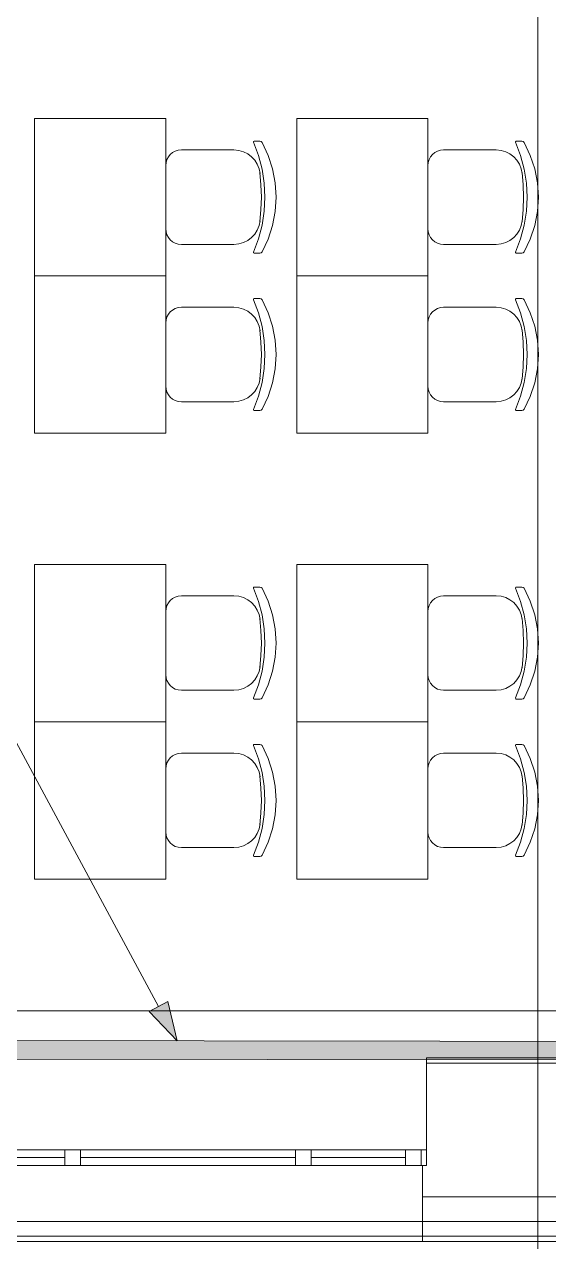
# Model space of a CAD drawing. Header units: millimetres. Extents: x 0 to 1189, y 0 to 841.
# Drawn here: x 668.58 to 688.58, y 305.1 to 351.51 of the extents above; entities that cross this region are included whole.
import ezdxf

# ---------------------------------------------------------------- set-up
doc = ezdxf.new("R2010")
doc.units = ezdxf.units.MM

msp = doc.modelspace()

# ---------------------------------------------------------------- hatches: boundary and pattern name
at = {"true_color": 0x0077b0}
h = msp.add_hatch(color=144, dxfattribs=at)
h.dxf.hatch_style = 2
h.paths.add_polyline_path([(674.40403, 312.752249), (673.344029, 313.87725), (674.04803, 314.256251)])
at = {"true_color": 0xf1d696}
h = msp.add_hatch(color=41, dxfattribs=at)
h.dxf.hatch_style = 2
h.paths.add_polyline_path([(711.419087, 312.705248), (711.419087, 312.005247), (666.419018, 312.063247), (666.419018, 312.763249)])

# ---------------------------------------------------------------- linework, layer by layer
at = {"color": 7, "lineweight": 0}
for points in [[(688.173051, 234.186128), (688.173051, 486.529514)], [(712.109088, 313.90425), (665.719017, 313.90425)], [(711.419087, 312.705248), (666.419018, 312.763249)], [(666.419018, 312.063247), (712.119088, 312.004247)], [(693.91906, 312.104248), (683.919045, 312.104248)], [(683.919045, 312.104248), (683.919045, 311.904247)], [(683.919045, 311.904247), (683.919045, 308.604242)], [(693.91906, 311.904247), (683.919045, 311.904247)], [(666.519018, 308.604242), (670.119024, 308.604242)], [(670.119024, 308.304242), (666.519018, 308.304242)], [(670.119024, 308.004241), (670.119024, 308.604242)], [(670.119024, 308.604242), (670.719025, 308.604242)], [(670.719025, 308.604242), (670.119024, 308.604242)], [(670.719025, 308.604242), (670.719025, 308.004241)], [(670.719025, 308.604242), (678.919037, 308.604242)], [(678.919037, 308.304242), (670.719025, 308.304242)], [(678.919037, 308.004241), (678.919037, 308.604242)], [(678.919037, 308.604242), (679.519038, 308.604242)], [(679.519038, 308.604242), (678.919037, 308.604242)], [(679.519038, 308.604242), (679.519038, 308.004241)], [(679.519038, 308.604242), (683.119044, 308.604242)], [(683.119044, 308.304242), (679.519038, 308.304242)], [(683.119044, 308.004241), (683.119044, 308.604242)], [(683.119044, 308.604242), (683.919045, 308.604242)], [(683.919045, 308.604242), (683.119044, 308.604242)], [(683.719045, 308.604242), (683.719045, 308.004241)], [(683.919045, 308.604242), (683.919045, 308.004241)], [(683.919045, 308.004241), (683.919045, 308.604242)], [(670.119024, 308.004241), (666.519018, 308.004241)], [(670.719025, 308.004241), (670.119024, 308.004241)], [(670.119024, 308.004241), (670.719025, 308.004241)], [(678.919037, 308.004241), (670.719025, 308.004241)], [(679.519038, 308.004241), (678.919037, 308.004241)], [(678.919037, 308.004241), (679.519038, 308.004241)], [(683.119044, 308.004241), (679.519038, 308.004241)], [(683.919045, 308.004241), (683.119044, 308.004241)], [(683.119044, 308.004241), (683.919045, 308.004241)], [(683.769045, 308.004241), (683.769045, 306.804239)], [(683.769045, 306.804239), (683.769045, 305.104237)], [(694.319061, 306.804239), (683.769045, 306.804239)], [(202.529309, 305.871238), (730.632116, 305.871238)], [(665.859017, 305.104237), (683.769045, 305.104237)], [(683.769045, 305.104237), (665.859017, 305.104237)], [(683.769045, 305.304237), (665.869017, 305.304237)], [(694.319061, 305.304237), (683.769045, 305.304237)], [(683.769045, 305.104237), (694.319061, 305.104237)]]:
    msp.add_lwpolyline(points, dxfattribs=at)
at = {"color": 253, "lineweight": 0, "true_color": 0x999999}
for points in [[(668.973022, 341.924293), (668.973022, 347.924302)], [(668.973022, 347.924302), (673.97303, 347.924302)], [(673.97303, 347.924302), (673.97303, 341.924293)], [(678.973037, 341.924293), (678.973037, 347.924302)], [(678.973037, 347.924302), (683.973045, 347.924302)], [(683.973045, 347.924302), (683.973045, 341.924293)], [(673.97303, 346.124299), (673.985194, 346.245401), (674.020092, 346.358112), (674.075335, 346.460042), (674.14853, 346.5488), (674.237288, 346.621996), (674.339218, 346.677238), (674.451929, 346.712136), (674.573031, 346.7243)], [(673.97303, 346.124299), (673.985194, 346.245401), (674.020092, 346.358112), (674.075335, 346.460042), (674.14853, 346.5488), (674.237288, 346.621996), (674.339218, 346.677238), (674.451929, 346.712136), (674.573031, 346.7243)], [(674.573031, 346.7243), (676.576034, 346.7243)], [(674.573031, 346.7243), (676.576034, 346.7243)], [(676.576034, 346.7243), (676.763942, 346.706587), (676.940612, 346.655535), (677.102587, 346.574271), (677.24641, 346.465925), (677.368623, 346.333626), (677.465769, 346.180503), (677.534393, 346.009684), (677.571035, 345.824299)], [(676.576034, 346.7243), (676.763942, 346.706587), (676.940612, 346.655535), (677.102587, 346.574271), (677.24641, 346.465925), (677.368623, 346.333626), (677.465769, 346.180503), (677.534393, 346.009684), (677.571035, 345.824299)], [(677.319035, 347.016301), (677.316035, 347.029301), (677.32466, 347.050676), (677.346035, 347.059301)], [(677.319035, 347.016301), (677.316035, 347.029301), (677.32466, 347.050676), (677.346035, 347.059301)], [(677.319035, 347.016301), (677.509551, 346.512659), (677.64691, 345.993174), (677.730082, 345.462252), (677.758035, 344.924298), (677.730082, 344.386484), (677.64691, 343.855796), (677.509551, 343.336358), (677.319035, 342.832294)], [(677.319035, 347.016301), (677.509551, 346.512659), (677.64691, 345.993174), (677.730082, 345.462252), (677.758035, 344.924298), (677.730082, 344.386484), (677.64691, 343.855796), (677.509551, 343.336358), (677.319035, 342.832294)], [(677.563035, 347.059301), (677.346035, 347.059301)], [(677.563035, 347.059301), (677.346035, 347.059301)], [(677.563035, 347.059301), (677.611035, 347.046676), (677.647035, 347.012301)], [(677.563035, 347.059301), (677.611035, 347.046676), (677.647035, 347.012301)], [(677.647035, 347.012301), (677.881333, 346.519269), (678.050661, 346.002799), (678.153427, 345.46908), (678.188036, 344.924298), (678.153427, 344.379937), (678.050661, 343.846171), (677.881333, 343.329467), (677.647035, 342.836294)], [(677.647035, 347.012301), (677.881333, 346.519269), (678.050661, 346.002799), (678.153427, 345.46908), (678.188036, 344.924298), (678.153427, 344.379937), (678.050661, 343.846171), (677.881333, 343.329467), (677.647035, 342.836294)], [(683.973045, 346.124299), (683.985209, 346.245401), (684.020108, 346.358112), (684.07535, 346.460042), (684.148545, 346.5488), (684.237303, 346.621996), (684.339233, 346.677238), (684.451944, 346.712136), (684.573046, 346.7243)], [(683.973045, 346.124299), (683.985209, 346.245401), (684.020108, 346.358112), (684.07535, 346.460042), (684.148545, 346.5488), (684.237303, 346.621996), (684.339233, 346.677238), (684.451944, 346.712136), (684.573046, 346.7243)], [(684.573046, 346.7243), (686.576049, 346.7243)], [(684.573046, 346.7243), (686.576049, 346.7243)], [(686.576049, 346.7243), (686.763957, 346.706587), (686.940628, 346.655535), (687.102602, 346.574271), (687.246425, 346.465925), (687.368638, 346.333626), (687.465785, 346.180503), (687.534408, 346.009684), (687.57105, 345.824299)], [(686.576049, 346.7243), (686.763957, 346.706587), (686.940628, 346.655535), (687.102602, 346.574271), (687.246425, 346.465925), (687.368638, 346.333626), (687.465785, 346.180503), (687.534408, 346.009684), (687.57105, 345.824299)], [(687.31905, 347.016301), (687.31605, 347.029301), (687.324675, 347.050676), (687.34605, 347.059301)], [(687.31905, 347.016301), (687.31605, 347.029301), (687.324675, 347.050676), (687.34605, 347.059301)], [(687.31905, 347.016301), (687.509566, 346.512659), (687.646926, 345.993174), (687.730098, 345.462252), (687.758051, 344.924298), (687.730098, 344.386484), (687.646926, 343.855796), (687.509566, 343.336358), (687.31905, 342.832294)], [(687.31905, 347.016301), (687.509566, 346.512659), (687.646926, 345.993174), (687.730098, 345.462252), (687.758051, 344.924298), (687.730098, 344.386484), (687.646926, 343.855796), (687.509566, 343.336358), (687.31905, 342.832294)], [(687.56305, 347.059301), (687.34605, 347.059301)], [(687.56305, 347.059301), (687.34605, 347.059301)], [(687.56305, 347.059301), (687.611051, 347.046676), (687.647051, 347.012301)], [(687.56305, 347.059301), (687.611051, 347.046676), (687.647051, 347.012301)], [(687.647051, 347.012301), (687.881348, 346.519269), (688.050676, 346.002799), (688.153442, 345.46908), (688.188051, 344.924298), (688.153442, 344.379937), (688.050676, 343.846171), (687.881348, 343.329467), (687.647051, 342.836294)], [(687.647051, 347.012301), (687.881348, 346.519269), (688.050676, 346.002799), (688.153442, 345.46908), (688.188051, 344.924298), (688.153442, 344.379937), (688.050676, 343.846171), (687.881348, 343.329467), (687.647051, 342.836294)], [(673.97303, 343.723296), (673.97303, 346.124299)], [(673.97303, 343.723296), (673.97303, 346.124299)], [(677.566035, 345.865299), (677.60741, 345.395923), (677.621035, 344.924298), (677.60741, 344.453047), (677.566035, 343.983296)], [(677.566035, 345.865299), (677.60741, 345.395923), (677.621035, 344.924298), (677.60741, 344.453047), (677.566035, 343.983296)], [(683.973045, 343.723296), (683.973045, 346.124299)], [(683.973045, 343.723296), (683.973045, 346.124299)], [(687.56605, 345.865299), (687.607426, 345.395923), (687.621051, 344.924298), (687.607426, 344.453047), (687.56605, 343.983296)], [(687.56605, 345.865299), (687.607426, 345.395923), (687.621051, 344.924298), (687.607426, 344.453047), (687.56605, 343.983296)], [(677.571035, 344.024296), (677.534393, 343.838911), (677.465769, 343.668093), (677.368623, 343.514969), (677.24641, 343.38267), (677.102587, 343.274324), (676.940612, 343.193061), (676.763942, 343.142008), (676.576034, 343.124295)], [(677.571035, 344.024296), (677.534393, 343.838911), (677.465769, 343.668093), (677.368623, 343.514969), (677.24641, 343.38267), (677.102587, 343.274324), (676.940612, 343.193061), (676.763942, 343.142008), (676.576034, 343.124295)], [(687.57105, 344.024296), (687.534408, 343.838911), (687.465785, 343.668093), (687.368638, 343.514969), (687.246425, 343.38267), (687.102602, 343.274324), (686.940628, 343.193061), (686.763957, 343.142008), (686.576049, 343.124295)], [(687.57105, 344.024296), (687.534408, 343.838911), (687.465785, 343.668093), (687.368638, 343.514969), (687.246425, 343.38267), (687.102602, 343.274324), (686.940628, 343.193061), (686.763957, 343.142008), (686.576049, 343.124295)], [(674.573031, 343.124295), (674.451929, 343.1365), (674.339218, 343.171498), (674.237288, 343.226863), (674.14853, 343.30017), (674.075335, 343.388993), (674.020092, 343.490905), (673.985194, 343.603481), (673.97303, 343.724296)], [(674.573031, 343.124295), (674.451929, 343.1365), (674.339218, 343.171498), (674.237288, 343.226863), (674.14853, 343.30017), (674.075335, 343.388993), (674.020092, 343.490905), (673.985194, 343.603481), (673.97303, 343.724296)], [(684.573046, 343.124295), (684.451944, 343.1365), (684.339233, 343.171498), (684.237303, 343.226863), (684.148545, 343.30017), (684.07535, 343.388993), (684.020108, 343.490905), (683.985209, 343.603481), (683.973045, 343.724296)], [(684.573046, 343.124295), (684.451944, 343.1365), (684.339233, 343.171498), (684.237303, 343.226863), (684.148545, 343.30017), (684.07535, 343.388993), (684.020108, 343.490905), (683.985209, 343.603481), (683.973045, 343.724296)], [(674.573031, 343.124295), (676.576034, 343.124295)], [(674.573031, 343.124295), (676.576034, 343.124295)], [(684.573046, 343.124295), (686.576049, 343.124295)], [(684.573046, 343.124295), (686.576049, 343.124295)], [(677.346035, 342.789294), (677.32466, 342.798294), (677.316035, 342.819294), (677.319035, 342.832294)], [(677.346035, 342.789294), (677.32466, 342.798294), (677.316035, 342.819294), (677.319035, 342.832294)], [(677.563035, 342.789294), (677.346035, 342.789294)], [(677.563035, 342.789294), (677.346035, 342.789294)], [(677.647035, 342.836294), (677.611035, 342.801919), (677.563035, 342.789294)], [(677.647035, 342.836294), (677.611035, 342.801919), (677.563035, 342.789294)], [(687.34605, 342.789294), (687.324675, 342.798294), (687.31605, 342.819294), (687.31905, 342.832294)], [(687.34605, 342.789294), (687.324675, 342.798294), (687.31605, 342.819294), (687.31905, 342.832294)], [(687.56305, 342.789294), (687.34605, 342.789294)], [(687.56305, 342.789294), (687.34605, 342.789294)], [(687.647051, 342.836294), (687.611051, 342.801919), (687.56305, 342.789294)], [(687.647051, 342.836294), (687.611051, 342.801919), (687.56305, 342.789294)], [(668.973022, 335.924284), (668.973022, 341.924293)], [(668.973022, 341.924293), (673.97303, 341.924293)], [(673.97303, 341.924293), (668.973022, 341.924293)], [(673.97303, 341.924293), (673.97303, 335.924284)], [(678.973037, 335.924284), (678.973037, 341.924293)], [(678.973037, 341.924293), (683.973045, 341.924293)], [(683.973045, 341.924293), (678.973037, 341.924293)], [(683.973045, 341.924293), (683.973045, 335.924284)], [(673.97303, 340.12429), (673.985194, 340.245392), (674.020092, 340.358103), (674.075335, 340.460033), (674.14853, 340.548791), (674.237288, 340.621986), (674.339218, 340.677229), (674.451929, 340.712127), (674.573031, 340.724291)], [(673.97303, 340.12429), (673.985194, 340.245392), (674.020092, 340.358103), (674.075335, 340.460033), (674.14853, 340.548791), (674.237288, 340.621986), (674.339218, 340.677229), (674.451929, 340.712127), (674.573031, 340.724291)], [(674.573031, 340.724291), (676.576034, 340.724291)], [(674.573031, 340.724291), (676.576034, 340.724291)], [(676.576034, 340.724291), (676.763942, 340.706578), (676.940612, 340.655526), (677.102587, 340.574262), (677.24641, 340.465916), (677.368623, 340.333617), (677.465769, 340.180494), (677.534393, 340.009675), (677.571035, 339.82429)], [(676.576034, 340.724291), (676.763942, 340.706578), (676.940612, 340.655526), (677.102587, 340.574262), (677.24641, 340.465916), (677.368623, 340.333617), (677.465769, 340.180494), (677.534393, 340.009675), (677.571035, 339.82429)], [(677.319035, 341.016292), (677.316035, 341.029292), (677.32466, 341.050667), (677.346035, 341.059292)], [(677.319035, 341.016292), (677.316035, 341.029292), (677.32466, 341.050667), (677.346035, 341.059292)], [(677.319035, 341.016292), (677.509551, 340.51265), (677.64691, 339.993165), (677.730082, 339.462242), (677.758035, 338.924288), (677.730082, 338.386475), (677.64691, 337.855787), (677.509551, 337.336349), (677.319035, 336.832285)], [(677.319035, 341.016292), (677.509551, 340.51265), (677.64691, 339.993165), (677.730082, 339.462242), (677.758035, 338.924288), (677.730082, 338.386475), (677.64691, 337.855787), (677.509551, 337.336349), (677.319035, 336.832285)], [(677.563035, 341.059292), (677.346035, 341.059292)], [(677.563035, 341.059292), (677.346035, 341.059292)], [(677.563035, 341.059292), (677.611035, 341.046667), (677.647035, 341.012292)], [(677.563035, 341.059292), (677.611035, 341.046667), (677.647035, 341.012292)], [(677.647035, 341.012292), (677.881333, 340.51926), (678.050661, 340.00279), (678.153427, 339.469071), (678.188036, 338.924288), (678.153427, 338.379928), (678.050661, 337.846162), (677.881333, 337.329458), (677.647035, 336.836285)], [(677.647035, 341.012292), (677.881333, 340.51926), (678.050661, 340.00279), (678.153427, 339.469071), (678.188036, 338.924288), (678.153427, 338.379928), (678.050661, 337.846162), (677.881333, 337.329458), (677.647035, 336.836285)], [(683.973045, 340.12429), (683.985209, 340.245392), (684.020108, 340.358103), (684.07535, 340.460033), (684.148545, 340.548791), (684.237303, 340.621986), (684.339233, 340.677229), (684.451944, 340.712127), (684.573046, 340.724291)], [(683.973045, 340.12429), (683.985209, 340.245392), (684.020108, 340.358103), (684.07535, 340.460033), (684.148545, 340.548791), (684.237303, 340.621986), (684.339233, 340.677229), (684.451944, 340.712127), (684.573046, 340.724291)], [(684.573046, 340.724291), (686.576049, 340.724291)], [(684.573046, 340.724291), (686.576049, 340.724291)], [(686.576049, 340.724291), (686.763957, 340.706578), (686.940628, 340.655526), (687.102602, 340.574262), (687.246425, 340.465916), (687.368638, 340.333617), (687.465785, 340.180494), (687.534408, 340.009675), (687.57105, 339.82429)], [(686.576049, 340.724291), (686.763957, 340.706578), (686.940628, 340.655526), (687.102602, 340.574262), (687.246425, 340.465916), (687.368638, 340.333617), (687.465785, 340.180494), (687.534408, 340.009675), (687.57105, 339.82429)], [(687.31905, 341.016292), (687.31605, 341.029292), (687.324675, 341.050667), (687.34605, 341.059292)], [(687.31905, 341.016292), (687.31605, 341.029292), (687.324675, 341.050667), (687.34605, 341.059292)], [(687.31905, 341.016292), (687.509566, 340.51265), (687.646926, 339.993165), (687.730098, 339.462242), (687.758051, 338.924288), (687.730098, 338.386475), (687.646926, 337.855787), (687.509566, 337.336349), (687.31905, 336.832285)], [(687.31905, 341.016292), (687.509566, 340.51265), (687.646926, 339.993165), (687.730098, 339.462242), (687.758051, 338.924288), (687.730098, 338.386475), (687.646926, 337.855787), (687.509566, 337.336349), (687.31905, 336.832285)], [(687.56305, 341.059292), (687.34605, 341.059292)], [(687.56305, 341.059292), (687.34605, 341.059292)], [(687.56305, 341.059292), (687.611051, 341.046667), (687.647051, 341.012292)], [(687.56305, 341.059292), (687.611051, 341.046667), (687.647051, 341.012292)], [(687.647051, 341.012292), (687.881348, 340.51926), (688.050676, 340.00279), (688.153442, 339.469071), (688.188051, 338.924288), (688.153442, 338.379928), (688.050676, 337.846162), (687.881348, 337.329458), (687.647051, 336.836285)], [(687.647051, 341.012292), (687.881348, 340.51926), (688.050676, 340.00279), (688.153442, 339.469071), (688.188051, 338.924288), (688.153442, 338.379928), (688.050676, 337.846162), (687.881348, 337.329458), (687.647051, 336.836285)], [(673.97303, 337.723287), (673.97303, 340.12429)], [(673.97303, 337.723287), (673.97303, 340.12429)], [(677.566035, 339.86529), (677.60741, 339.395914), (677.621035, 338.924288), (677.60741, 338.453038), (677.566035, 337.983287)], [(677.566035, 339.86529), (677.60741, 339.395914), (677.621035, 338.924288), (677.60741, 338.453038), (677.566035, 337.983287)], [(683.973045, 337.723287), (683.973045, 340.12429)], [(683.973045, 337.723287), (683.973045, 340.12429)], [(687.56605, 339.86529), (687.607426, 339.395914), (687.621051, 338.924288), (687.607426, 338.453038), (687.56605, 337.983287)], [(687.56605, 339.86529), (687.607426, 339.395914), (687.621051, 338.924288), (687.607426, 338.453038), (687.56605, 337.983287)], [(677.571035, 338.024287), (677.534393, 337.838902), (677.465769, 337.668083), (677.368623, 337.51496), (677.24641, 337.382661), (677.102587, 337.274315), (676.940612, 337.193051), (676.763942, 337.141999), (676.576034, 337.124286)], [(677.571035, 338.024287), (677.534393, 337.838902), (677.465769, 337.668083), (677.368623, 337.51496), (677.24641, 337.382661), (677.102587, 337.274315), (676.940612, 337.193051), (676.763942, 337.141999), (676.576034, 337.124286)], [(687.57105, 338.024287), (687.534408, 337.838902), (687.465785, 337.668083), (687.368638, 337.51496), (687.246425, 337.382661), (687.102602, 337.274315), (686.940628, 337.193051), (686.763957, 337.141999), (686.576049, 337.124286)], [(687.57105, 338.024287), (687.534408, 337.838902), (687.465785, 337.668083), (687.368638, 337.51496), (687.246425, 337.382661), (687.102602, 337.274315), (686.940628, 337.193051), (686.763957, 337.141999), (686.576049, 337.124286)], [(674.573031, 337.124286), (674.451929, 337.136491), (674.339218, 337.171489), (674.237288, 337.226854), (674.14853, 337.300161), (674.075335, 337.388983), (674.020092, 337.490896), (673.985194, 337.603472), (673.97303, 337.724287)], [(674.573031, 337.124286), (674.451929, 337.136491), (674.339218, 337.171489), (674.237288, 337.226854), (674.14853, 337.300161), (674.075335, 337.388983), (674.020092, 337.490896), (673.985194, 337.603472), (673.97303, 337.724287)], [(684.573046, 337.124286), (684.451944, 337.136491), (684.339233, 337.171489), (684.237303, 337.226854), (684.148545, 337.300161), (684.07535, 337.388983), (684.020108, 337.490896), (683.985209, 337.603472), (683.973045, 337.724287)], [(684.573046, 337.124286), (684.451944, 337.136491), (684.339233, 337.171489), (684.237303, 337.226854), (684.148545, 337.300161), (684.07535, 337.388983), (684.020108, 337.490896), (683.985209, 337.603472), (683.973045, 337.724287)], [(674.573031, 337.124286), (676.576034, 337.124286)], [(674.573031, 337.124286), (676.576034, 337.124286)], [(684.573046, 337.124286), (686.576049, 337.124286)], [(684.573046, 337.124286), (686.576049, 337.124286)], [(677.346035, 336.789285), (677.32466, 336.798285), (677.316035, 336.819285), (677.319035, 336.832285)], [(677.346035, 336.789285), (677.32466, 336.798285), (677.316035, 336.819285), (677.319035, 336.832285)], [(677.563035, 336.789285), (677.346035, 336.789285)], [(677.563035, 336.789285), (677.346035, 336.789285)], [(677.647035, 336.836285), (677.611035, 336.80191), (677.563035, 336.789285)], [(677.647035, 336.836285), (677.611035, 336.80191), (677.563035, 336.789285)], [(687.34605, 336.789285), (687.324675, 336.798285), (687.31605, 336.819285), (687.31905, 336.832285)], [(687.34605, 336.789285), (687.324675, 336.798285), (687.31605, 336.819285), (687.31905, 336.832285)], [(687.56305, 336.789285), (687.34605, 336.789285)], [(687.56305, 336.789285), (687.34605, 336.789285)], [(687.647051, 336.836285), (687.611051, 336.80191), (687.56305, 336.789285)], [(687.647051, 336.836285), (687.611051, 336.80191), (687.56305, 336.789285)], [(673.97303, 335.924284), (668.973022, 335.924284)], [(683.973045, 335.924284), (678.973037, 335.924284)], [(668.973022, 324.924267), (668.973022, 330.924276)], [(668.973022, 330.924276), (673.97303, 330.924276)], [(673.97303, 330.924276), (673.97303, 324.924267)], [(678.973037, 324.924267), (678.973037, 330.924276)], [(678.973037, 330.924276), (683.973045, 330.924276)], [(683.973045, 330.924276), (683.973045, 324.924267)], [(677.319035, 330.016275), (677.316035, 330.029275), (677.32466, 330.05065), (677.346035, 330.059275)], [(677.319035, 330.016275), (677.316035, 330.029275), (677.32466, 330.05065), (677.346035, 330.059275)], [(677.319035, 330.016275), (677.509551, 329.512633), (677.64691, 328.993148), (677.730082, 328.462226), (677.758035, 327.924272), (677.730082, 327.386458), (677.64691, 326.85577), (677.509551, 326.336332), (677.319035, 325.832268)], [(677.319035, 330.016275), (677.509551, 329.512633), (677.64691, 328.993148), (677.730082, 328.462226), (677.758035, 327.924272), (677.730082, 327.386458), (677.64691, 326.85577), (677.509551, 326.336332), (677.319035, 325.832268)], [(677.563035, 330.059275), (677.346035, 330.059275)], [(677.563035, 330.059275), (677.346035, 330.059275)], [(677.563035, 330.059275), (677.611035, 330.04665), (677.647035, 330.012275)], [(677.563035, 330.059275), (677.611035, 330.04665), (677.647035, 330.012275)], [(677.647035, 330.012275), (677.881333, 329.519243), (678.050661, 329.002773), (678.153427, 328.469054), (678.188036, 327.924272), (678.153427, 327.379911), (678.050661, 326.846145), (677.881333, 326.329441), (677.647035, 325.836268)], [(677.647035, 330.012275), (677.881333, 329.519243), (678.050661, 329.002773), (678.153427, 328.469054), (678.188036, 327.924272), (678.153427, 327.379911), (678.050661, 326.846145), (677.881333, 326.329441), (677.647035, 325.836268)], [(687.31905, 330.016275), (687.31605, 330.029275), (687.324675, 330.05065), (687.34605, 330.059275)], [(687.31905, 330.016275), (687.31605, 330.029275), (687.324675, 330.05065), (687.34605, 330.059275)], [(687.31905, 330.016275), (687.509566, 329.512633), (687.646926, 328.993148), (687.730098, 328.462226), (687.758051, 327.924272), (687.730098, 327.386458), (687.646926, 326.85577), (687.509566, 326.336332), (687.31905, 325.832268)], [(687.31905, 330.016275), (687.509566, 329.512633), (687.646926, 328.993148), (687.730098, 328.462226), (687.758051, 327.924272), (687.730098, 327.386458), (687.646926, 326.85577), (687.509566, 326.336332), (687.31905, 325.832268)], [(687.56305, 330.059275), (687.34605, 330.059275)], [(687.56305, 330.059275), (687.34605, 330.059275)], [(687.56305, 330.059275), (687.611051, 330.04665), (687.647051, 330.012275)], [(687.56305, 330.059275), (687.611051, 330.04665), (687.647051, 330.012275)], [(687.647051, 330.012275), (687.881348, 329.519243), (688.050676, 329.002773), (688.153442, 328.469054), (688.188051, 327.924272), (688.153442, 327.379911), (688.050676, 326.846145), (687.881348, 326.329441), (687.647051, 325.836268)], [(687.647051, 330.012275), (687.881348, 329.519243), (688.050676, 329.002773), (688.153442, 328.469054), (688.188051, 327.924272), (688.153442, 327.379911), (688.050676, 326.846145), (687.881348, 326.329441), (687.647051, 325.836268)], [(673.97303, 329.124274), (673.985194, 329.245375), (674.020092, 329.358086), (674.075335, 329.460016), (674.14853, 329.548774), (674.237288, 329.62197), (674.339218, 329.677212), (674.451929, 329.71211), (674.573031, 329.724274)], [(673.97303, 329.124274), (673.985194, 329.245375), (674.020092, 329.358086), (674.075335, 329.460016), (674.14853, 329.548774), (674.237288, 329.62197), (674.339218, 329.677212), (674.451929, 329.71211), (674.573031, 329.724274)], [(674.573031, 329.724274), (676.576034, 329.724274)], [(674.573031, 329.724274), (676.576034, 329.724274)], [(676.576034, 329.724274), (676.763942, 329.706562), (676.940612, 329.655509), (677.102587, 329.574245), (677.24641, 329.465899), (677.368623, 329.3336), (677.465769, 329.180477), (677.534393, 329.009658), (677.571035, 328.824273)], [(676.576034, 329.724274), (676.763942, 329.706562), (676.940612, 329.655509), (677.102587, 329.574245), (677.24641, 329.465899), (677.368623, 329.3336), (677.465769, 329.180477), (677.534393, 329.009658), (677.571035, 328.824273)], [(683.973045, 329.124274), (683.985209, 329.245375), (684.020108, 329.358086), (684.07535, 329.460016), (684.148545, 329.548774), (684.237303, 329.62197), (684.339233, 329.677212), (684.451944, 329.71211), (684.573046, 329.724274)], [(683.973045, 329.124274), (683.985209, 329.245375), (684.020108, 329.358086), (684.07535, 329.460016), (684.148545, 329.548774), (684.237303, 329.62197), (684.339233, 329.677212), (684.451944, 329.71211), (684.573046, 329.724274)], [(684.573046, 329.724274), (686.576049, 329.724274)], [(684.573046, 329.724274), (686.576049, 329.724274)], [(686.576049, 329.724274), (686.763957, 329.706562), (686.940628, 329.655509), (687.102602, 329.574245), (687.246425, 329.465899), (687.368638, 329.3336), (687.465785, 329.180477), (687.534408, 329.009658), (687.57105, 328.824273)], [(686.576049, 329.724274), (686.763957, 329.706562), (686.940628, 329.655509), (687.102602, 329.574245), (687.246425, 329.465899), (687.368638, 329.3336), (687.465785, 329.180477), (687.534408, 329.009658), (687.57105, 328.824273)], [(673.97303, 326.72327), (673.97303, 329.124274)], [(673.97303, 326.72327), (673.97303, 329.124274)], [(683.973045, 326.72327), (683.973045, 329.124274)], [(683.973045, 326.72327), (683.973045, 329.124274)], [(677.566035, 328.865273), (677.60741, 328.395897), (677.621035, 327.924272), (677.60741, 327.453021), (677.566035, 326.98327)], [(677.566035, 328.865273), (677.60741, 328.395897), (677.621035, 327.924272), (677.60741, 327.453021), (677.566035, 326.98327)], [(687.56605, 328.865273), (687.607426, 328.395897), (687.621051, 327.924272), (687.607426, 327.453021), (687.56605, 326.98327)], [(687.56605, 328.865273), (687.607426, 328.395897), (687.621051, 327.924272), (687.607426, 327.453021), (687.56605, 326.98327)], [(677.571035, 327.02427), (677.534393, 326.838885), (677.465769, 326.668067), (677.368623, 326.514943), (677.24641, 326.382644), (677.102587, 326.274298), (676.940612, 326.193035), (676.763942, 326.141982), (676.576034, 326.124269)], [(677.571035, 327.02427), (677.534393, 326.838885), (677.465769, 326.668067), (677.368623, 326.514943), (677.24641, 326.382644), (677.102587, 326.274298), (676.940612, 326.193035), (676.763942, 326.141982), (676.576034, 326.124269)], [(687.57105, 327.02427), (687.534408, 326.838885), (687.465785, 326.668067), (687.368638, 326.514943), (687.246425, 326.382644), (687.102602, 326.274298), (686.940628, 326.193035), (686.763957, 326.141982), (686.576049, 326.124269)], [(687.57105, 327.02427), (687.534408, 326.838885), (687.465785, 326.668067), (687.368638, 326.514943), (687.246425, 326.382644), (687.102602, 326.274298), (686.940628, 326.193035), (686.763957, 326.141982), (686.576049, 326.124269)], [(674.573031, 326.124269), (674.451929, 326.136474), (674.339218, 326.171472), (674.237288, 326.226837), (674.14853, 326.300144), (674.075335, 326.388967), (674.020092, 326.490879), (673.985194, 326.603455), (673.97303, 326.72427)], [(674.573031, 326.124269), (674.451929, 326.136474), (674.339218, 326.171472), (674.237288, 326.226837), (674.14853, 326.300144), (674.075335, 326.388967), (674.020092, 326.490879), (673.985194, 326.603455), (673.97303, 326.72427)], [(684.573046, 326.124269), (684.451944, 326.136474), (684.339233, 326.171472), (684.237303, 326.226837), (684.148545, 326.300144), (684.07535, 326.388967), (684.020108, 326.490879), (683.985209, 326.603455), (683.973045, 326.72427)], [(684.573046, 326.124269), (684.451944, 326.136474), (684.339233, 326.171472), (684.237303, 326.226837), (684.148545, 326.300144), (684.07535, 326.388967), (684.020108, 326.490879), (683.985209, 326.603455), (683.973045, 326.72427)], [(674.573031, 326.124269), (676.576034, 326.124269)], [(674.573031, 326.124269), (676.576034, 326.124269)], [(677.647035, 325.836268), (677.611035, 325.801893), (677.563035, 325.789268)], [(677.647035, 325.836268), (677.611035, 325.801893), (677.563035, 325.789268)], [(684.573046, 326.124269), (686.576049, 326.124269)], [(684.573046, 326.124269), (686.576049, 326.124269)], [(687.647051, 325.836268), (687.611051, 325.801893), (687.56305, 325.789268)], [(687.647051, 325.836268), (687.611051, 325.801893), (687.56305, 325.789268)], [(677.346035, 325.789268), (677.32466, 325.798268), (677.316035, 325.819268), (677.319035, 325.832268)], [(677.346035, 325.789268), (677.32466, 325.798268), (677.316035, 325.819268), (677.319035, 325.832268)], [(677.563035, 325.789268), (677.346035, 325.789268)], [(677.563035, 325.789268), (677.346035, 325.789268)], [(687.34605, 325.789268), (687.324675, 325.798268), (687.31605, 325.819268), (687.31905, 325.832268)], [(687.34605, 325.789268), (687.324675, 325.798268), (687.31605, 325.819268), (687.31905, 325.832268)], [(687.56305, 325.789268), (687.34605, 325.789268)], [(687.56305, 325.789268), (687.34605, 325.789268)], [(668.973022, 318.924258), (668.973022, 324.924267)], [(668.973022, 324.924267), (673.97303, 324.924267)], [(673.97303, 324.924267), (668.973022, 324.924267)], [(673.97303, 324.924267), (673.97303, 318.924258)], [(678.973037, 318.924258), (678.973037, 324.924267)], [(678.973037, 324.924267), (683.973045, 324.924267)], [(683.973045, 324.924267), (678.973037, 324.924267)], [(683.973045, 324.924267), (683.973045, 318.924258)], [(677.319035, 324.016266), (677.316035, 324.029266), (677.32466, 324.050641), (677.346035, 324.059266)], [(677.319035, 324.016266), (677.316035, 324.029266), (677.32466, 324.050641), (677.346035, 324.059266)], [(677.319035, 324.016266), (677.509551, 323.512624), (677.64691, 322.993139), (677.730082, 322.462216), (677.758035, 321.924263), (677.730082, 321.386449), (677.64691, 320.855761), (677.509551, 320.336323), (677.319035, 319.832259)], [(677.319035, 324.016266), (677.509551, 323.512624), (677.64691, 322.993139), (677.730082, 322.462216), (677.758035, 321.924263), (677.730082, 321.386449), (677.64691, 320.855761), (677.509551, 320.336323), (677.319035, 319.832259)], [(677.563035, 324.059266), (677.346035, 324.059266)], [(677.563035, 324.059266), (677.346035, 324.059266)], [(677.563035, 324.059266), (677.611035, 324.046641), (677.647035, 324.012266)], [(677.563035, 324.059266), (677.611035, 324.046641), (677.647035, 324.012266)], [(677.647035, 324.012266), (677.881333, 323.519234), (678.050661, 323.002764), (678.153427, 322.469045), (678.188036, 321.924263), (678.153427, 321.379902), (678.050661, 320.846136), (677.881333, 320.329432), (677.647035, 319.836259)], [(677.647035, 324.012266), (677.881333, 323.519234), (678.050661, 323.002764), (678.153427, 322.469045), (678.188036, 321.924263), (678.153427, 321.379902), (678.050661, 320.846136), (677.881333, 320.329432), (677.647035, 319.836259)], [(687.31905, 324.016266), (687.31605, 324.029266), (687.324675, 324.050641), (687.34605, 324.059266)], [(687.31905, 324.016266), (687.31605, 324.029266), (687.324675, 324.050641), (687.34605, 324.059266)], [(687.31905, 324.016266), (687.509566, 323.512624), (687.646926, 322.993139), (687.730098, 322.462216), (687.758051, 321.924263), (687.730098, 321.386449), (687.646926, 320.855761), (687.509566, 320.336323), (687.31905, 319.832259)], [(687.31905, 324.016266), (687.509566, 323.512624), (687.646926, 322.993139), (687.730098, 322.462216), (687.758051, 321.924263), (687.730098, 321.386449), (687.646926, 320.855761), (687.509566, 320.336323), (687.31905, 319.832259)], [(687.56305, 324.059266), (687.34605, 324.059266)], [(687.56305, 324.059266), (687.34605, 324.059266)], [(687.56305, 324.059266), (687.611051, 324.046641), (687.647051, 324.012266)], [(687.56305, 324.059266), (687.611051, 324.046641), (687.647051, 324.012266)], [(687.647051, 324.012266), (687.881348, 323.519234), (688.050676, 323.002764), (688.153442, 322.469045), (688.188051, 321.924263), (688.153442, 321.379902), (688.050676, 320.846136), (687.881348, 320.329432), (687.647051, 319.836259)], [(687.647051, 324.012266), (687.881348, 323.519234), (688.050676, 323.002764), (688.153442, 322.469045), (688.188051, 321.924263), (688.153442, 321.379902), (688.050676, 320.846136), (687.881348, 320.329432), (687.647051, 319.836259)], [(673.97303, 323.124264), (673.985194, 323.245366), (674.020092, 323.358077), (674.075335, 323.460007), (674.14853, 323.548765), (674.237288, 323.62196), (674.339218, 323.677203), (674.451929, 323.712101), (674.573031, 323.724265)], [(673.97303, 323.124264), (673.985194, 323.245366), (674.020092, 323.358077), (674.075335, 323.460007), (674.14853, 323.548765), (674.237288, 323.62196), (674.339218, 323.677203), (674.451929, 323.712101), (674.573031, 323.724265)], [(674.573031, 323.724265), (676.576034, 323.724265)], [(674.573031, 323.724265), (676.576034, 323.724265)], [(676.576034, 323.724265), (676.763942, 323.706552), (676.940612, 323.6555), (677.102587, 323.574236), (677.24641, 323.46589), (677.368623, 323.333591), (677.465769, 323.180468), (677.534393, 323.009649), (677.571035, 322.824264)], [(676.576034, 323.724265), (676.763942, 323.706552), (676.940612, 323.6555), (677.102587, 323.574236), (677.24641, 323.46589), (677.368623, 323.333591), (677.465769, 323.180468), (677.534393, 323.009649), (677.571035, 322.824264)], [(683.973045, 323.124264), (683.985209, 323.245366), (684.020108, 323.358077), (684.07535, 323.460007), (684.148545, 323.548765), (684.237303, 323.62196), (684.339233, 323.677203), (684.451944, 323.712101), (684.573046, 323.724265)], [(683.973045, 323.124264), (683.985209, 323.245366), (684.020108, 323.358077), (684.07535, 323.460007), (684.148545, 323.548765), (684.237303, 323.62196), (684.339233, 323.677203), (684.451944, 323.712101), (684.573046, 323.724265)], [(684.573046, 323.724265), (686.576049, 323.724265)], [(684.573046, 323.724265), (686.576049, 323.724265)], [(686.576049, 323.724265), (686.763957, 323.706552), (686.940628, 323.6555), (687.102602, 323.574236), (687.246425, 323.46589), (687.368638, 323.333591), (687.465785, 323.180468), (687.534408, 323.009649), (687.57105, 322.824264)], [(686.576049, 323.724265), (686.763957, 323.706552), (686.940628, 323.6555), (687.102602, 323.574236), (687.246425, 323.46589), (687.368638, 323.333591), (687.465785, 323.180468), (687.534408, 323.009649), (687.57105, 322.824264)], [(673.97303, 320.723261), (673.97303, 323.124264)], [(673.97303, 320.723261), (673.97303, 323.124264)], [(683.973045, 320.723261), (683.973045, 323.124264)], [(683.973045, 320.723261), (683.973045, 323.124264)], [(677.566035, 322.865264), (677.60741, 322.395888), (677.621035, 321.924263), (677.60741, 321.453012), (677.566035, 320.983261)], [(677.566035, 322.865264), (677.60741, 322.395888), (677.621035, 321.924263), (677.60741, 321.453012), (677.566035, 320.983261)], [(687.56605, 322.865264), (687.607426, 322.395888), (687.621051, 321.924263), (687.607426, 321.453012), (687.56605, 320.983261)], [(687.56605, 322.865264), (687.607426, 322.395888), (687.621051, 321.924263), (687.607426, 321.453012), (687.56605, 320.983261)], [(677.571035, 321.024261), (677.534393, 320.838876), (677.465769, 320.668057), (677.368623, 320.514934), (677.24641, 320.382635), (677.102587, 320.274289), (676.940612, 320.193026), (676.763942, 320.141973), (676.576034, 320.12426)], [(677.571035, 321.024261), (677.534393, 320.838876), (677.465769, 320.668057), (677.368623, 320.514934), (677.24641, 320.382635), (677.102587, 320.274289), (676.940612, 320.193026), (676.763942, 320.141973), (676.576034, 320.12426)], [(687.57105, 321.024261), (687.534408, 320.838876), (687.465785, 320.668057), (687.368638, 320.514934), (687.246425, 320.382635), (687.102602, 320.274289), (686.940628, 320.193026), (686.763957, 320.141973), (686.576049, 320.12426)], [(687.57105, 321.024261), (687.534408, 320.838876), (687.465785, 320.668057), (687.368638, 320.514934), (687.246425, 320.382635), (687.102602, 320.274289), (686.940628, 320.193026), (686.763957, 320.141973), (686.576049, 320.12426)], [(674.573031, 320.12426), (674.451929, 320.136465), (674.339218, 320.171463), (674.237288, 320.226828), (674.14853, 320.300135), (674.075335, 320.388957), (674.020092, 320.49087), (673.985194, 320.603446), (673.97303, 320.724261)], [(674.573031, 320.12426), (674.451929, 320.136465), (674.339218, 320.171463), (674.237288, 320.226828), (674.14853, 320.300135), (674.075335, 320.388957), (674.020092, 320.49087), (673.985194, 320.603446), (673.97303, 320.724261)], [(684.573046, 320.12426), (684.451944, 320.136465), (684.339233, 320.171463), (684.237303, 320.226828), (684.148545, 320.300135), (684.07535, 320.388957), (684.020108, 320.49087), (683.985209, 320.603446), (683.973045, 320.724261)], [(684.573046, 320.12426), (684.451944, 320.136465), (684.339233, 320.171463), (684.237303, 320.226828), (684.148545, 320.300135), (684.07535, 320.388957), (684.020108, 320.49087), (683.985209, 320.603446), (683.973045, 320.724261)], [(674.573031, 320.12426), (676.576034, 320.12426)], [(674.573031, 320.12426), (676.576034, 320.12426)], [(677.346035, 319.789259), (677.32466, 319.798259), (677.316035, 319.819259), (677.319035, 319.832259)], [(677.346035, 319.789259), (677.32466, 319.798259), (677.316035, 319.819259), (677.319035, 319.832259)], [(677.647035, 319.836259), (677.611035, 319.801884), (677.563035, 319.789259)], [(677.647035, 319.836259), (677.611035, 319.801884), (677.563035, 319.789259)], [(684.573046, 320.12426), (686.576049, 320.12426)], [(684.573046, 320.12426), (686.576049, 320.12426)], [(687.34605, 319.789259), (687.324675, 319.798259), (687.31605, 319.819259), (687.31905, 319.832259)], [(687.34605, 319.789259), (687.324675, 319.798259), (687.31605, 319.819259), (687.31905, 319.832259)], [(687.647051, 319.836259), (687.611051, 319.801884), (687.56305, 319.789259)], [(687.647051, 319.836259), (687.611051, 319.801884), (687.56305, 319.789259)], [(677.563035, 319.789259), (677.346035, 319.789259)], [(677.563035, 319.789259), (677.346035, 319.789259)], [(687.56305, 319.789259), (687.34605, 319.789259)], [(687.56305, 319.789259), (687.34605, 319.789259)], [(673.97303, 318.924258), (668.973022, 318.924258)], [(683.973045, 318.924258), (678.973037, 318.924258)]]:
    msp.add_lwpolyline(points, dxfattribs=at)
at = {"color": 144, "lineweight": 0, "true_color": 0x0077b0}
for points in [[(673.696029, 314.067251), (656.956004, 345.132298)], [(673.344029, 313.87725), (674.04803, 314.256251)], [(674.40403, 312.752249), (674.04803, 314.256251)], [(674.40403, 312.752249), (673.344029, 313.87725)]]:
    msp.add_lwpolyline(points, dxfattribs=at)

doc.saveas('drawing.dxf')
